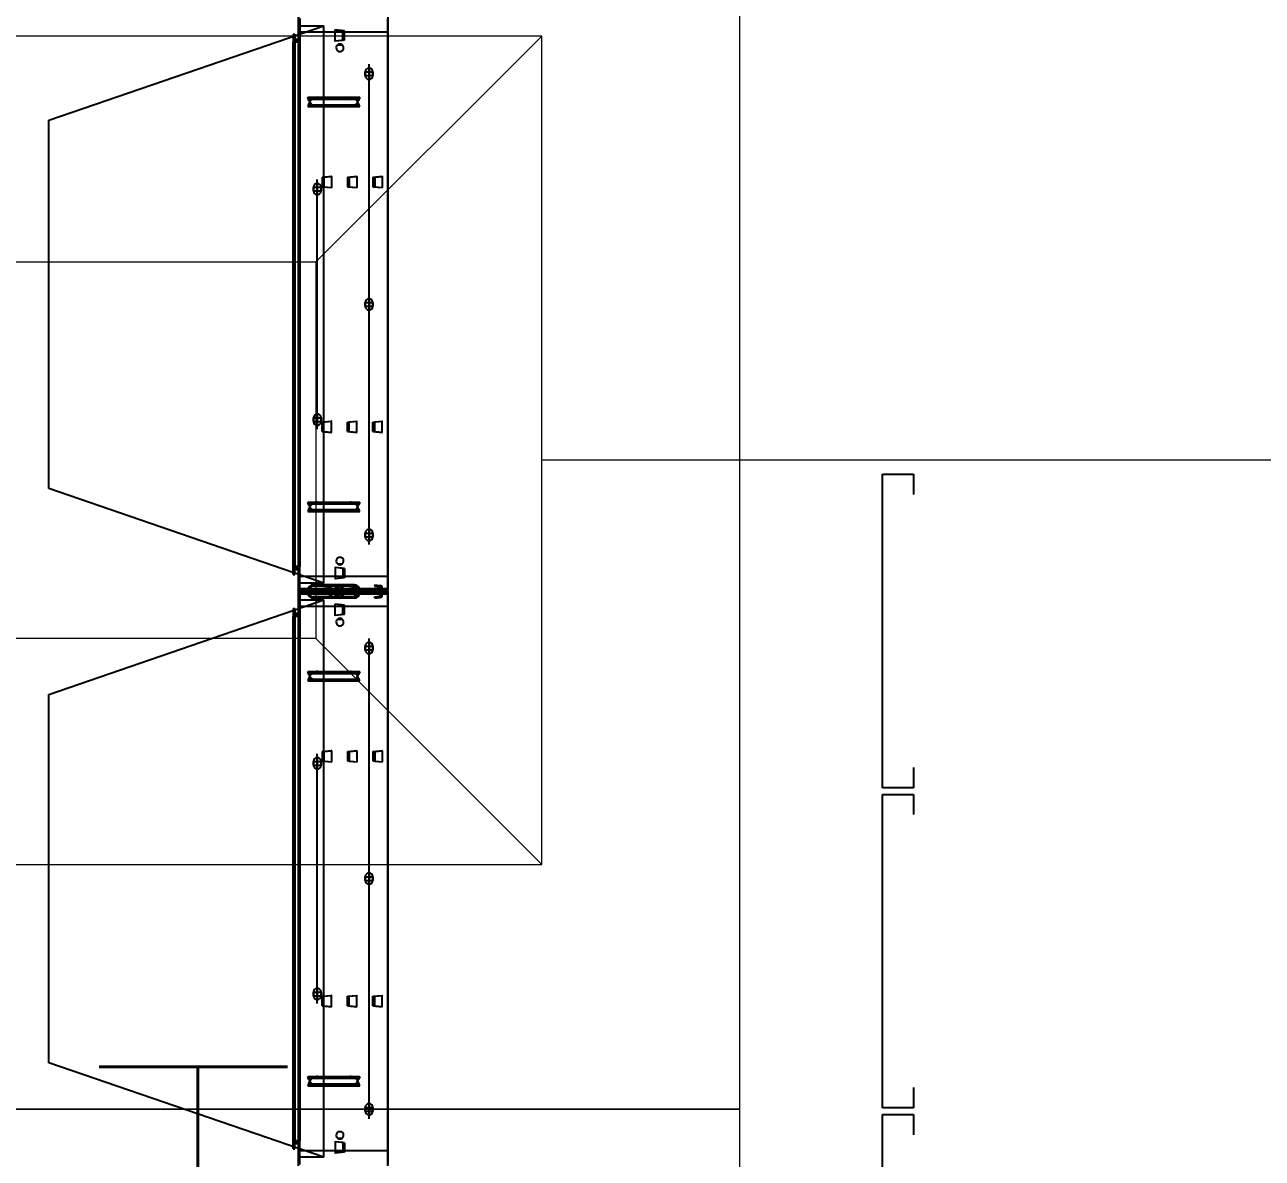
# Model space of a CAD drawing. Extents: x -32000 to 416743, y -254124 to 144214.
# Drawn here: x 250441 to 251755, y 71258 to 72462 of the extents above; entities that cross this region are included whole.
import ezdxf

# ---------------------------------------------------------------- set-up
doc = ezdxf.new("R2010")
doc.units = 0
doc.header["$LTSCALE"] = 10
for name, color, linetype in [('XFM1D40$0$M-PIPE-TEXT-ARROR', 250, 'Continuous'), ('XFM1Q40$0$TYPE14X10', 7, 'Continuous'), ('XFM7P40ICA$0$H12PL4$0$L40_19_MEJI', 252, 'Continuous'), ('XFM7P40ICA$0$H12PL4$0$L40_19_SUGATA3', 252, 'Continuous'), ('XFM7P40ICA$0$H12PL4$0$L40_19_設備基礎', 252, 'Continuous')]:
    doc.layers.add(name, color=color, linetype=linetype)
doc.styles.add('XFM1D40$0$STANDARD', font='SIMPLEX', dxfattribs={"bigfont": 'BIGFONT'})
doc.styles.add('XFM1Q40$0$LSP', font='SIMPLEX.shx', dxfattribs={"bigfont": 'chineset.shx'})
doc.dimstyles.new('XFM1D40$0$Standard', dxfattribs={"dimtxt": 0.18, "dimasz": 0.18, "dimexe": 0.18, "dimexo": 0.0625, "dimgap": 0.09, "dimtad": 0, "dimtih": 1, "dimtoh": 1, "dimdec": 4, "dimzin": 0, "dimdsep": 46, "dimtxsty": 'XFM1D40$0$STANDARD', "dimcen": 0.09, "dimadec": 0, "dimazin": 0, "dimtfac": 1, "dimtdec": 4, "dimtofl": 0, "dimtmove": 0, "dimatfit": 3, "dimfxl": 1, "dimtolj": 1, "dimtzin": 0, "dimarcsym": 0})

# ---------------------------------------------------------------- blocks, each defined once
blk = doc.blocks.new('XFM1Q40$0$A$C10876e96')
at = {"layer": 'XFM1Q40$0$TYPE14X10', "color": 22}
for p, q in [((2259.6, 3160.7), (2551.6, 3261)), ((2524.7, 3270), (2524.7, 3246.5)), ((2524.7, 3246.5), (2524.7, 3270)), ((2524.7, 2660), (2524.7, 3268.5)), ((2526.2, 3268.5), (2526.2, 3245)), ((2526.2, 2669), (2526.2, 3261)), ((2526.2, 3261), (2551.6, 3261)), ((2551.6, 2669), (2551.6, 3261)), ((2619.7, 3270), (2619.7, 2661.5)), ((2619.7, 3270), (2619.7, 3254)), ((2619.7, 2660), (2619.7, 3268.5)), ((2519.2, 3252), (2519.2, 3245)), ((2519.2, 3252), (2520.7, 3252)), ((2519.2, 3246.5), (2519.2, 2686.5)), ((2519.2, 3246.5), (2526.2, 3246.5)), ((2520.7, 3252), (2520.7, 3246.5)), ((2520.7, 3246.5), (2520.7, 2686.5)), ((2524.7, 3246.5), (2520.7, 3246.5)), ((2526.2, 3254), (2524.7, 3254)), ((2524.7, 3246.5), (2524.7, 2686.5)), ((2619.7, 3254), (2526.2, 3254)), ((2526.2, 3246.5), (2526.2, 2686.5)), ((2573.7, 3255.5), (2563.7, 3256.5)), ((2571.7, 3255.6), (2563.7, 3256.4)), ((2563.7, 3244.6), (2563.7, 3256.4)), ((2571.7, 3245.4), (2571.7, 3255.6)), ((2573.7, 3245.5), (2573.7, 3255.5)), ((2526.2, 3245), (2519.2, 3245)), ((2519.2, 2683.5), (2519.2, 3243.5)), ((2524.7, 3243.5), (2519.2, 3243.5)), ((2520.7, 2683.5), (2520.7, 3243.5)), ((2526.2, 3243.5), (2524.7, 3243.5)), ((2526.2, 2683.5), (2526.2, 3243.5)), ((2573.7, 3245.5), (2563.7, 3244.5)), ((2571.7, 3245.4), (2563.7, 3244.6)), ((2566, 3240.5), (2571.3, 3240.5)), ((2567.2, 3233.5), (2570.2, 3233.5)), ((2599.7, 2710), (2599.7, 3220)), ((2595.1, 3212), (2604.2, 3212)), ((2595.1, 3212), (2604.2, 3212)), ((2595.1, 3208), (2604.2, 3208)), ((2595.1, 3208), (2604.2, 3208)), ((2595.7, 3208), (2595.7, 3212)), ((2595.7, 3212), (2595.7, 3208)), ((2599.7, 3217), (2599.7, 3203)), ((2603.7, 3208), (2603.7, 3212)), ((2603.7, 3212), (2603.7, 3208)), ((2534.7, 3185), (2589.7, 3185)), ((2535.8, 3181.7), (2534.7, 3185)), ((2535.4, 3183), (2589, 3183)), ((2545.3, 3185), (2579.1, 3185)), ((2589.7, 3185), (2588.5, 3181.7)), ((2535.8, 3178.3), (2534.7, 3175)), ((2534.7, 3175), (2589.7, 3175)), ((2535.4, 3177), (2589, 3177)), ((2545.3, 3175), (2579.1, 3175)), ((2589.7, 3175), (2588.5, 3178.3)), ((2259.6, 2769.3), (2259.6, 3160.7)), ((2540.1, 3089.5), (2549.2, 3089.5)), ((2540.1, 3089.5), (2549.2, 3089.5)), ((2540.7, 3085.5), (2540.7, 3089.5)), ((2540.7, 3089.5), (2540.7, 3085.5)), ((2544.7, 2832.5), (2544.7, 3097.5)), ((2544.7, 3094.5), (2544.7, 3080.5)), ((2548.7, 3085.5), (2548.7, 3089.5)), ((2548.7, 3089.5), (2548.7, 3085.5)), ((2549.7, 3100), (2559.6, 3101)), ((2549.7, 3100), (2549.7, 3090)), ((2549.7, 3090), (2559.6, 3089)), ((2551.7, 3100.1), (2559.7, 3100.9)), ((2551.7, 3100.1), (2551.7, 3089.9)), ((2551.7, 3089.9), (2559.7, 3089.1)), ((2559.7, 3100.9), (2559.7, 3089.1)), ((2576.7, 3100), (2586.6, 3101)), ((2576.7, 3100), (2576.7, 3090)), ((2576.7, 3090), (2586.6, 3089)), ((2578.7, 3100.1), (2586.7, 3100.9)), ((2578.7, 3100.1), (2578.7, 3089.9)), ((2578.7, 3089.9), (2586.7, 3089.1)), ((2586.7, 3100.9), (2586.7, 3089.1)), ((2603.7, 3100), (2613.6, 3101)), ((2603.7, 3100), (2603.7, 3090)), ((2603.7, 3090), (2613.6, 3089)), ((2605.7, 3100.1), (2613.7, 3100.9)), ((2605.7, 3100.1), (2605.7, 3089.9)), ((2605.7, 3089.9), (2613.7, 3089.1)), ((2613.7, 3100.9), (2613.7, 3089.1)), ((2540.1, 3085.5), (2549.2, 3085.5)), ((2540.1, 3085.5), (2549.2, 3085.5)), ((2599.7, 2972), (2599.7, 2958)), ((2595.1, 2967), (2604.2, 2967)), ((2595.1, 2967), (2604.2, 2967)), ((2595.1, 2963), (2604.2, 2963)), ((2595.1, 2963), (2604.2, 2963)), ((2595.7, 2963), (2595.7, 2967)), ((2595.7, 2967), (2595.7, 2963)), ((2603.7, 2963), (2603.7, 2967)), ((2603.7, 2967), (2603.7, 2963)), ((2540.1, 2844.5), (2549.2, 2844.5)), ((2540.1, 2844.5), (2549.2, 2844.5)), ((2540.1, 2840.5), (2549.2, 2840.5)), ((2540.1, 2840.5), (2549.2, 2840.5)), ((2540.7, 2840.5), (2540.7, 2844.5)), ((2540.7, 2844.5), (2540.7, 2840.5)), ((2544.7, 2849.5), (2544.7, 2835.5)), ((2548.7, 2840.5), (2548.7, 2844.5)), ((2548.7, 2844.5), (2548.7, 2840.5)), ((2549.7, 2840), (2559.6, 2841)), ((2549.7, 2830), (2549.7, 2840)), ((2551.7, 2840.1), (2559.7, 2840.9)), ((2551.7, 2829.9), (2551.7, 2840.1)), ((2559.7, 2829.1), (2559.7, 2840.9)), ((2576.7, 2840), (2586.6, 2841)), ((2576.7, 2830), (2576.7, 2840)), ((2578.7, 2840.1), (2586.7, 2840.9)), ((2578.7, 2829.9), (2578.7, 2840.1)), ((2586.7, 2829.1), (2586.7, 2840.9)), ((2603.7, 2840), (2613.6, 2841)), ((2603.7, 2830), (2603.7, 2840)), ((2605.7, 2840.1), (2613.7, 2840.9)), ((2605.7, 2829.9), (2605.7, 2840.1)), ((2613.7, 2829.1), (2613.7, 2840.9)), ((2549.7, 2830), (2559.6, 2829)), ((2551.7, 2829.9), (2559.7, 2829.1)), ((2576.7, 2830), (2586.6, 2829)), ((2578.7, 2829.9), (2586.7, 2829.1)), ((2603.7, 2830), (2613.6, 2829)), ((2605.7, 2829.9), (2613.7, 2829.1)), ((3144.9, 2451.5), (3144.9, 2784.5)), ((3144.9, 2784.5), (3177.9, 2784.5)), ((3177.9, 2784.5), (3177.9, 2763)), ((2551.6, 2669), (2259.6, 2769.3)), ((2534.7, 2755), (2589.7, 2755)), ((2535.8, 2751.7), (2534.7, 2755)), ((2535.8, 2748.3), (2534.7, 2745)), ((2535.4, 2753), (2589, 2753)), ((2535.4, 2747), (2589, 2747)), ((2545.3, 2755), (2579.1, 2755)), ((2589.7, 2755), (2588.5, 2751.7)), ((2589.7, 2745), (2588.5, 2748.3)), ((2534.7, 2745), (2589.7, 2745)), ((2545.3, 2745), (2579.1, 2745)), ((2595.1, 2722), (2604.2, 2722)), ((2595.1, 2722), (2604.2, 2722)), ((2595.7, 2718), (2595.7, 2722)), ((2595.7, 2722), (2595.7, 2718)), ((2599.7, 2727), (2599.7, 2713)), ((2603.7, 2718), (2603.7, 2722)), ((2603.7, 2722), (2603.7, 2718)), ((2595.1, 2718), (2604.2, 2718)), ((2595.1, 2718), (2604.2, 2718)), ((2567.2, 2696.5), (2570.2, 2696.5)), ((2526.2, 2686.5), (2519.2, 2686.5)), ((2519.2, 2678), (2519.2, 2685)), ((2526.2, 2685), (2519.2, 2685)), ((2519.2, 2683.5), (2524.7, 2683.5)), ((2520.7, 2678), (2520.7, 2683.5)), ((2524.7, 2683.5), (2520.7, 2683.5)), ((2524.7, 2686.5), (2524.7, 2661.5)), ((2524.7, 2660), (2524.7, 2683.5)), ((2524.7, 2683.5), (2526.2, 2683.5)), ((2526.2, 2661.5), (2526.2, 2685)), ((2573.7, 2684.5), (2563.7, 2685.5)), ((2571.7, 2684.6), (2563.7, 2685.4)), ((2563.7, 2685.4), (2563.7, 2673.6)), ((2566, 2689.5), (2571.3, 2689.5)), ((2571.7, 2684.6), (2571.7, 2674.4)), ((2573.7, 2684.5), (2573.7, 2674.5)), ((2519.2, 2678), (2520.7, 2678)), ((2526.2, 2676), (2524.7, 2676)), ((2619.7, 2676), (2526.2, 2676)), ((2551.6, 2669), (2526.2, 2669)), ((2573.7, 2674.5), (2563.7, 2673.5)), ((2571.7, 2674.4), (2563.7, 2673.6)), ((2619.7, 2660), (2619.7, 2676)), ((2619.7, 2663), (2524.7, 2663)), ((2619.7, 2661.5), (2524.7, 2661.5)), ((2619.7, 2660), (2524.7, 2660)), ((2619.7, 2660), (2524.7, 2660)), ((2619.7, 2660), (2524.7, 2660)), ((2619.7, 2660), (2524.7, 2660)), ((2524.7, 2660), (2524.7, 2636.5)), ((2524.7, 2636.5), (2524.7, 2660)), ((2524.7, 2050), (2524.7, 2658.5)), ((2619.7, 2658.5), (2524.7, 2658.5)), ((2619.7, 2657), (2524.7, 2657)), ((2619.7, 2661.5), (2526.2, 2661.5)), ((2619.7, 2658.5), (2526.2, 2658.5)), ((2526.2, 2658.5), (2526.2, 2635)), ((2534.7, 2661.5), (2534.7, 2660)), ((2534.7, 2658.5), (2534.7, 2660)), ((2584.2, 2667), (2540.2, 2667)), ((2584.2, 2665.5), (2540.2, 2665.5)), ((2549.7, 2661.5), (2549.7, 2660)), ((2549.7, 2658.5), (2549.7, 2660)), ((2551.7, 2667), (2551.5, 2665.5)), ((2551.5, 2665.5), (2556.8, 2665)), ((2551.5, 2654.5), (2556.8, 2655)), ((2551.7, 2667), (2557, 2666.5)), ((2558.2, 2663), (2558.2, 2663.5)), ((2558.2, 2657), (2558.2, 2656.5)), ((2559.7, 2663), (2559.7, 2663.5)), ((2559.7, 2657), (2559.7, 2656.5)), ((2565.2, 2663.5), (2565.2, 2660)), ((2565.2, 2656.5), (2565.2, 2660)), ((2571.7, 2667), (2566.4, 2666.5)), ((2571.9, 2665.5), (2566.6, 2665)), ((2571.9, 2654.5), (2566.6, 2655)), ((2566.7, 2663.5), (2566.7, 2661.5)), ((2566.7, 2656.5), (2566.7, 2658.5)), ((2570.7, 2663.5), (2570.7, 2661.5)), ((2570.7, 2656.5), (2570.7, 2658.5)), ((2571.7, 2667), (2571.9, 2665.5)), ((2572.2, 2663.5), (2572.2, 2660)), ((2572.2, 2656.5), (2572.2, 2660)), ((2573.7, 2661.5), (2573.7, 2660)), ((2573.7, 2658.5), (2573.7, 2660)), ((2576.7, 2661.5), (2576.7, 2660)), ((2576.7, 2658.5), (2576.7, 2660)), ((2578.7, 2667), (2578.5, 2665.5)), ((2578.5, 2665.5), (2583.8, 2665)), ((2578.5, 2654.5), (2583.8, 2655)), ((2578.7, 2667), (2584, 2666.5)), ((2585.2, 2663), (2585.2, 2663.5)), ((2585.2, 2657), (2585.2, 2656.5)), ((2586.7, 2663), (2586.7, 2663.5)), ((2586.7, 2657), (2586.7, 2656.5)), ((2589.7, 2661.5), (2589.7, 2660)), ((2589.7, 2658.5), (2589.7, 2660)), ((2603.7, 2661.5), (2603.7, 2660)), ((2603.7, 2658.5), (2603.7, 2660)), ((2605.7, 2667), (2605.5, 2665.5)), ((2605.5, 2665.5), (2610.8, 2665)), ((2605.5, 2654.5), (2610.8, 2655)), ((2605.7, 2667), (2611, 2666.5)), ((2612.2, 2663), (2612.2, 2663.5)), ((2612.2, 2657), (2612.2, 2656.5)), ((2613.7, 2663), (2613.7, 2663.5)), ((2613.7, 2657), (2613.7, 2656.5)), ((2619.7, 2660), (2619.7, 2051.5)), ((2619.7, 2660), (2619.7, 2644)), ((2619.7, 2050), (2619.7, 2658.5)), ((2259.6, 2550.7), (2551.6, 2651)), ((2519.2, 2642), (2519.2, 2635)), ((2519.2, 2642), (2520.7, 2642)), ((2520.7, 2642), (2520.7, 2636.5)), ((2526.2, 2644), (2524.7, 2644)), ((2526.2, 2059), (2526.2, 2651)), ((2526.2, 2651), (2551.6, 2651)), ((2619.7, 2644), (2526.2, 2644)), ((2584.2, 2654.5), (2540.2, 2654.5)), ((2584.2, 2653), (2540.2, 2653)), ((2551.7, 2653), (2551.5, 2654.5)), ((2551.6, 2059), (2551.6, 2651)), ((2551.7, 2653), (2557, 2653.5)), ((2573.7, 2645.5), (2563.7, 2646.5)), ((2571.7, 2645.6), (2563.7, 2646.4)), ((2563.7, 2634.6), (2563.7, 2646.4)), ((2571.7, 2653), (2566.4, 2653.5)), ((2571.7, 2653), (2571.9, 2654.5)), ((2571.7, 2635.4), (2571.7, 2645.6)), ((2573.7, 2635.5), (2573.7, 2645.5)), ((2578.7, 2653), (2578.5, 2654.5)), ((2578.7, 2653), (2584, 2653.5)), ((2605.7, 2653), (2605.5, 2654.5)), ((2605.7, 2653), (2611, 2653.5)), ((2519.2, 2636.5), (2519.2, 2076.5)), ((2519.2, 2636.5), (2526.2, 2636.5)), ((2526.2, 2635), (2519.2, 2635)), ((2519.2, 2073.5), (2519.2, 2633.5)), ((2524.7, 2633.5), (2519.2, 2633.5)), ((2520.7, 2636.5), (2520.7, 2076.5)), ((2524.7, 2636.5), (2520.7, 2636.5)), ((2520.7, 2073.5), (2520.7, 2633.5)), ((2524.7, 2636.5), (2524.7, 2076.5)), ((2526.2, 2633.5), (2524.7, 2633.5)), ((2526.2, 2636.5), (2526.2, 2076.5)), ((2526.2, 2073.5), (2526.2, 2633.5)), ((2573.7, 2635.5), (2563.7, 2634.5)), ((2571.7, 2635.4), (2563.7, 2634.6)), ((2566, 2630.5), (2571.3, 2630.5)), ((2567.2, 2623.5), (2570.2, 2623.5)), ((2599.7, 2100), (2599.7, 2610)), ((2599.7, 2607), (2599.7, 2593)), ((2595.1, 2602), (2604.2, 2602)), ((2595.1, 2602), (2604.2, 2602)), ((2595.1, 2598), (2604.2, 2598)), ((2595.1, 2598), (2604.2, 2598)), ((2595.7, 2598), (2595.7, 2602)), ((2595.7, 2602), (2595.7, 2598)), ((2603.7, 2598), (2603.7, 2602)), ((2603.7, 2602), (2603.7, 2598)), ((2534.7, 2575), (2589.7, 2575)), ((2535.8, 2571.7), (2534.7, 2575)), ((2535.8, 2568.3), (2534.7, 2565)), ((2534.7, 2565), (2589.7, 2565)), ((2535.4, 2573), (2589, 2573)), ((2535.4, 2567), (2589, 2567)), ((2545.3, 2575), (2579.1, 2575)), ((2545.3, 2565), (2579.1, 2565)), ((2589.7, 2575), (2588.5, 2571.7)), ((2589.7, 2565), (2588.5, 2568.3)), ((2259.6, 2159.3), (2259.6, 2550.7)), ((2544.7, 2222.5), (2544.7, 2487.5)), ((2544.7, 2484.5), (2544.7, 2470.5)), ((2549.7, 2490), (2559.6, 2491)), ((2549.7, 2490), (2549.7, 2480)), ((2551.7, 2490.1), (2559.7, 2490.9)), ((2551.7, 2490.1), (2551.7, 2479.9)), ((2559.7, 2490.9), (2559.7, 2479.1)), ((2576.7, 2490), (2586.6, 2491)), ((2576.7, 2490), (2576.7, 2480)), ((2578.7, 2490.1), (2586.7, 2490.9)), ((2578.7, 2490.1), (2578.7, 2479.9)), ((2586.7, 2490.9), (2586.7, 2479.1)), ((2603.7, 2490), (2613.6, 2491)), ((2603.7, 2490), (2603.7, 2480)), ((2605.7, 2490.1), (2613.7, 2490.9)), ((2605.7, 2490.1), (2605.7, 2479.9)), ((2613.7, 2490.9), (2613.7, 2479.1)), ((2540.1, 2479.5), (2549.2, 2479.5)), ((2540.1, 2479.5), (2549.2, 2479.5)), ((2540.1, 2475.5), (2549.2, 2475.5)), ((2540.1, 2475.5), (2549.2, 2475.5)), ((2540.7, 2475.5), (2540.7, 2479.5)), ((2540.7, 2479.5), (2540.7, 2475.5)), ((2548.7, 2475.5), (2548.7, 2479.5)), ((2548.7, 2479.5), (2548.7, 2475.5)), ((2549.7, 2480), (2559.6, 2479)), ((2551.7, 2479.9), (2559.7, 2479.1)), ((2576.7, 2480), (2586.6, 2479)), ((2578.7, 2479.9), (2586.7, 2479.1)), ((2603.7, 2480), (2613.6, 2479)), ((2605.7, 2479.9), (2613.7, 2479.1)), ((3177.9, 2473), (3177.9, 2451.5)), ((3177.9, 2451.5), (3144.9, 2451.5)), ((3144.9, 2444.5), (3177.9, 2444.5)), ((3144.9, 2111.5), (3144.9, 2444.5)), ((3177.9, 2444.5), (3177.9, 2423)), ((2595.1, 2357), (2604.2, 2357)), ((2595.1, 2357), (2604.2, 2357)), ((2595.1, 2353), (2604.2, 2353)), ((2595.1, 2353), (2604.2, 2353)), ((2595.7, 2353), (2595.7, 2357)), ((2595.7, 2357), (2595.7, 2353)), ((2599.7, 2362), (2599.7, 2348)), ((2603.7, 2353), (2603.7, 2357)), ((2603.7, 2357), (2603.7, 2353)), ((2540.1, 2234.5), (2549.2, 2234.5)), ((2540.1, 2234.5), (2549.2, 2234.5)), ((2540.7, 2230.5), (2540.7, 2234.5)), ((2540.7, 2234.5), (2540.7, 2230.5)), ((2544.7, 2239.5), (2544.7, 2225.5)), ((2548.7, 2230.5), (2548.7, 2234.5)), ((2548.7, 2234.5), (2548.7, 2230.5)), ((2540.1, 2230.5), (2549.2, 2230.5)), ((2540.1, 2230.5), (2549.2, 2230.5)), ((2549.7, 2230), (2559.6, 2231)), ((2549.7, 2220), (2549.7, 2230)), ((2551.7, 2230.1), (2559.7, 2230.9)), ((2551.7, 2219.9), (2551.7, 2230.1)), ((2559.7, 2219.1), (2559.7, 2230.9)), ((2576.7, 2230), (2586.6, 2231)), ((2576.7, 2220), (2576.7, 2230)), ((2578.7, 2230.1), (2586.7, 2230.9)), ((2578.7, 2219.9), (2578.7, 2230.1)), ((2586.7, 2219.1), (2586.7, 2230.9)), ((2603.7, 2230), (2613.6, 2231)), ((2603.7, 2220), (2603.7, 2230)), ((2605.7, 2230.1), (2613.7, 2230.9)), ((2605.7, 2219.9), (2605.7, 2230.1)), ((2613.7, 2219.1), (2613.7, 2230.9)), ((2549.7, 2220), (2559.6, 2219)), ((2551.7, 2219.9), (2559.7, 2219.1)), ((2576.7, 2220), (2586.6, 2219)), ((2578.7, 2219.9), (2586.7, 2219.1)), ((2603.7, 2220), (2613.6, 2219)), ((2605.7, 2219.9), (2613.7, 2219.1)), ((2551.6, 2059), (2259.6, 2159.3)), ((2534.7, 2145), (2589.7, 2145)), ((2535.8, 2141.7), (2534.7, 2145)), ((2535.4, 2143), (2589, 2143)), ((2545.3, 2145), (2579.1, 2145)), ((2589.7, 2145), (2588.5, 2141.7)), ((2535.8, 2138.3), (2534.7, 2135)), ((2534.7, 2135), (2589.7, 2135)), ((2535.4, 2137), (2589, 2137)), ((2545.3, 2135), (2579.1, 2135)), ((2589.7, 2135), (2588.5, 2138.3)), ((3177.9, 2133), (3177.9, 2111.5)), ((2599.7, 2117), (2599.7, 2103)), ((2595.1, 2112), (2604.2, 2112)), ((2595.1, 2112), (2604.2, 2112)), ((2595.1, 2108), (2604.2, 2108)), ((2595.1, 2108), (2604.2, 2108)), ((2595.7, 2108), (2595.7, 2112)), ((2595.7, 2112), (2595.7, 2108)), ((2603.7, 2108), (2603.7, 2112)), ((2603.7, 2112), (2603.7, 2108)), ((3177.9, 2111.5), (3144.9, 2111.5)), ((3144.9, 1771.5), (3144.9, 2104.5)), ((3144.9, 2104.5), (3177.9, 2104.5)), ((3177.9, 2104.5), (3177.9, 2083)), ((2566, 2079.5), (2571.3, 2079.5)), ((2567.2, 2086.5), (2570.2, 2086.5)), ((2526.2, 2076.5), (2519.2, 2076.5)), ((2519.2, 2068), (2519.2, 2075)), ((2526.2, 2075), (2519.2, 2075)), ((2519.2, 2073.5), (2524.7, 2073.5)), ((2519.2, 2068), (2520.7, 2068)), ((2520.7, 2068), (2520.7, 2073.5)), ((2524.7, 2073.5), (2520.7, 2073.5)), ((2524.7, 2076.5), (2524.7, 2051.5)), ((2524.7, 2050), (2524.7, 2073.5)), ((2524.7, 2073.5), (2526.2, 2073.5)), ((2526.2, 2066), (2524.7, 2066)), ((2526.2, 2051.5), (2526.2, 2075)), ((2619.7, 2066), (2526.2, 2066)), ((2573.7, 2074.5), (2563.7, 2075.5)), ((2571.7, 2074.6), (2563.7, 2075.4)), ((2563.7, 2075.4), (2563.7, 2063.6)), ((2573.7, 2064.5), (2563.7, 2063.5)), ((2571.7, 2064.4), (2563.7, 2063.6)), ((2571.7, 2074.6), (2571.7, 2064.4)), ((2573.7, 2074.5), (2573.7, 2064.5)), ((2619.7, 2050), (2619.7, 2066)), ((2551.6, 2059), (2526.2, 2059))]:
    blk.add_line(p, q, dxfattribs=at)
for centre, radius, start, end in [((2563.7, 3256.4), 0.0502, 78.5788, 270), ((2563.7, 3244.6), 0.0502, 90, 281.4212), ((2569.2, 3237.5), 4.49, 153.4401, 242.8116), ((2568.7, 3237.5), 4, 30, 150), ((2568.1, 3237.5), 4.49, 297.1884, 26.5599), ((2599.7, 3212), 4, 0, 180), ((2599.7, 3212), 4, 0, 180), ((2599.7, 3208), 4, 180, 0), ((2599.7, 3208), 4, 180, 0), ((2545.3, 3175), 10, 90, 160.71), ((2545.3, 3185), 10, 199.29, 270), ((2579.1, 3175), 10, 19.29, 90), ((2579.1, 3185), 10, 270, 340.71), ((2544.7, 3089.5), 4, 0, 180), ((2544.7, 3089.5), 4, 0, 180), ((2559.6, 3100.9), 0.0502, 270, 101.4212), ((2559.6, 3089.1), 0.0502, 258.5788, 90), ((2586.6, 3100.9), 0.0502, 270, 101.4212), ((2586.6, 3089.1), 0.0502, 258.5788, 90), ((2613.6, 3100.9), 0.0502, 270, 101.4212), ((2613.6, 3089.1), 0.0502, 258.5788, 90), ((2544.7, 3085.5), 4, 180, 0), ((2544.7, 3085.5), 4, 180, 0), ((2599.7, 2967), 4, 0, 180), ((2599.7, 2967), 4, 0, 180), ((2599.7, 2963), 4, 180, 0), ((2599.7, 2963), 4, 180, 0), ((2544.7, 2844.5), 4, 0, 180), ((2544.7, 2844.5), 4, 0, 180), ((2544.7, 2840.5), 4, 180, 0), ((2544.7, 2840.5), 4, 180, 0), ((2559.6, 2840.9), 0.0502, 270, 101.4212), ((2586.6, 2840.9), 0.0502, 270, 101.4212), ((2613.6, 2840.9), 0.0502, 270, 101.4212), ((2559.6, 2829.1), 0.0502, 258.5788, 90), ((2586.6, 2829.1), 0.0502, 258.5788, 90), ((2613.6, 2829.1), 0.0502, 258.5788, 90), ((2545.3, 2745), 10, 90, 160.71), ((2545.3, 2755), 10, 199.29, 270), ((2579.1, 2745), 10, 19.29, 90), ((2579.1, 2755), 10, 270, 340.71), ((2599.7, 2722), 4, 0, 180), ((2599.7, 2722), 4, 0, 180), ((2599.7, 2718), 4, 180, 0), ((2599.7, 2718), 4, 180, 0), ((2569.2, 2692.5), 4.49, 117.1884, 206.5599), ((2568.1, 2692.5), 4.49, 333.4401, 62.8116), ((2563.7, 2685.4), 0.0502, 78.5788, 270), ((2568.7, 2692.5), 4, 210, 330), ((2563.7, 2673.6), 0.0502, 90, 281.4212), ((2540.2, 2661.5), 5.5, 90, 180), ((2540.2, 2658.5), 5.5, 180, 270), ((2540.2, 2661.5), 4, 90, 180), ((2540.2, 2658.5), 4, 180, 270), ((2556.7, 2663.5), 1.5, 0, 85), ((2556.7, 2656.5), 1.5, 275, 0), ((2556.7, 2663.5), 3, 0, 85), ((2556.7, 2656.5), 3, 275, 0), ((2561.2, 2663), 3, 180, 270), ((2561.2, 2657), 3, 90, 180), ((2561.2, 2663), 1.5, 180, 270), ((2561.2, 2657), 1.5, 90, 180), ((2562.2, 2663), 3, 270, 0), ((2562.2, 2663), 1.5, 270, 0), ((2562.2, 2657), 3, 0, 90), ((2562.2, 2657), 1.5, 0, 90), ((2566.7, 2663.5), 3, 95, 180), ((2566.7, 2656.5), 3, 180, 265), ((2568.7, 2663.5), 3.5, 0, 180), ((2566.7, 2663.5), 1.5, 95, 180), ((2566.7, 2656.5), 1.5, 180, 265), ((2568.7, 2656.5), 3.5, 180, 0), ((2568.7, 2663.5), 2, 0, 180), ((2568.7, 2656.5), 2, 180, 0), ((2583.7, 2663.5), 1.5, 0, 85), ((2583.7, 2656.5), 1.5, 275, 0), ((2583.7, 2663.5), 3, 0, 85), ((2583.7, 2656.5), 3, 275, 0), ((2584.2, 2661.5), 5.5, 0, 90), ((2584.2, 2661.5), 4, 0, 90), ((2584.2, 2658.5), 4, 270, 0), ((2584.2, 2658.5), 5.5, 270, 0), ((2588.2, 2663), 3, 180, 270), ((2588.2, 2657), 3, 90, 180), ((2588.2, 2663), 1.5, 180, 270), ((2588.2, 2657), 1.5, 90, 180), ((2610.7, 2663.5), 1.5, 0, 85), ((2610.7, 2656.5), 1.5, 275, 0), ((2610.7, 2663.5), 3, 0, 85), ((2610.7, 2656.5), 3, 275, 0), ((2615.2, 2663), 3, 180, 210), ((2615.2, 2657), 3, 150, 180), ((2615.2, 2663), 3, 210, 270), ((2615.2, 2657), 3, 90, 150), ((2615.2, 2663), 1.5, 180, 270), ((2615.2, 2657), 1.5, 90, 180), ((2563.7, 2646.4), 0.0502, 78.5788, 270), ((2563.7, 2634.6), 0.0502, 90, 281.4212), ((2569.2, 2627.5), 4.49, 153.4401, 242.8116), ((2568.7, 2627.5), 4, 30, 150), ((2568.1, 2627.5), 4.49, 297.1884, 26.5599), ((2599.7, 2602), 4, 0, 180), ((2599.7, 2602), 4, 0, 180), ((2599.7, 2598), 4, 180, 0), ((2599.7, 2598), 4, 180, 0), ((2545.3, 2565), 10, 90, 160.71), ((2545.3, 2575), 10, 199.29, 270), ((2579.1, 2565), 10, 19.29, 90), ((2579.1, 2575), 10, 270, 340.71), ((2559.6, 2490.9), 0.0502, 270, 101.4212), ((2586.6, 2490.9), 0.0502, 270, 101.4212), ((2613.6, 2490.9), 0.0502, 270, 101.4212), ((2544.7, 2479.5), 4, 0, 180), ((2544.7, 2479.5), 4, 0, 180), ((2544.7, 2475.5), 4, 180, 0), ((2544.7, 2475.5), 4, 180, 0), ((2559.6, 2479.1), 0.0502, 258.5788, 90), ((2586.6, 2479.1), 0.0502, 258.5788, 90), ((2613.6, 2479.1), 0.0502, 258.5788, 90), ((2599.7, 2357), 4, 0, 180), ((2599.7, 2357), 4, 0, 180), ((2599.7, 2353), 4, 180, 0), ((2599.7, 2353), 4, 180, 0), ((2544.7, 2234.5), 4, 0, 180), ((2544.7, 2234.5), 4, 0, 180), ((2544.7, 2230.5), 4, 180, 0), ((2544.7, 2230.5), 4, 180, 0), ((2559.6, 2230.9), 0.0502, 270, 101.4212), ((2586.6, 2230.9), 0.0502, 270, 101.4212), ((2613.6, 2230.9), 0.0502, 270, 101.4212), ((2559.6, 2219.1), 0.0502, 258.5788, 90), ((2586.6, 2219.1), 0.0502, 258.5788, 90), ((2613.6, 2219.1), 0.0502, 258.5788, 90), ((2545.3, 2135), 10, 90, 160.71), ((2579.1, 2135), 10, 19.29, 90), ((2545.3, 2145), 10, 199.29, 270), ((2579.1, 2145), 10, 270, 340.71), ((2599.7, 2112), 4, 0, 180), ((2599.7, 2112), 4, 0, 180), ((2599.7, 2108), 4, 180, 0), ((2599.7, 2108), 4, 180, 0), ((2569.2, 2082.5), 4.49, 117.1884, 206.5599), ((2568.7, 2082.5), 4, 210, 330), ((2568.1, 2082.5), 4.49, 333.4401, 62.8116), ((2563.7, 2075.4), 0.0502, 78.5788, 270), ((2563.7, 2063.6), 0.0502, 90, 281.4212)]:
    blk.add_arc(centre, radius, start, end, dxfattribs=at)
at = {"layer": 'XFM1Q40$0$TYPE14X10', "color": 22, "style": 'XFM1Q40$0$LSP'}
blk.add_text('HPF', height=200, rotation=270, dxfattribs=at).set_placement((2313, 2189.5))
blk = doc.blocks.new('XFM1Q40')
blk.add_blockref('XFM1Q40$0$A$C10876e96', (248206.8, 69200))
blk = doc.blocks.new('XFM7P40ICA$0$H12PL4')
at = {"layer": 'XFM7P40ICA$0$H12PL4$0$L40_19_MEJI', "lineweight": 0}
blk.add_line((250990, 72000), (260600, 72000), dxfattribs=at)
at = {"layer": 'XFM7P40ICA$0$H12PL4$0$L40_19_MEJI', "lineweight": 0, "flags": 128}
for points in [[(246600, 71310), (246600, 72660), (251200, 72660), (251200, 71310)], [(246600, 69860), (246600, 71310), (251200, 71310), (251200, 69860)]]:
    blk.add_lwpolyline(points, close=True, dxfattribs=at)
at = {"layer": 'XFM7P40ICA$0$H12PL4$0$L40_19_SUGATA3', "lineweight": 0}
for p, q in [((250750, 72210), (250990, 72450)), ((250750, 71810), (250990, 71570))]:
    blk.add_line(p, q, dxfattribs=at)
at = {"layer": 'XFM7P40ICA$0$H12PL4$0$L40_19_設備基礎', "lineweight": 0, "flags": 128}
for points in [[(250990, 71570), (250990, 72450), (246810, 72450), (246810, 71570)], [(247050, 71810), (247050, 72210), (250750, 72210), (250750, 71810)]]:
    blk.add_lwpolyline(points, close=True, dxfattribs=at)
blk = doc.blocks.new('XFM7P40ICA')
blk.add_blockref('XFM7P40ICA$0$H12PL4', (0, 0))
blk = doc.blocks.new('XFM1D40')
at = {"layer": 'XFM1D40$0$M-PIPE-TEXT-ARROR'}
blk.add_leader([(249321, 72350), (250923.3, 76503.3), (251609.4, 76503.3)], dimstyle='XFM1D40$0$Standard', override={"dimasz": 500}, dxfattribs=at)

msp = doc.modelspace()

# ---------------------------------------------------------------- block references
for name in ['XFM7P40ICA', 'XFM1D40', 'XFM1Q40']:
    msp.add_blockref(name, (0, 0))

doc.saveas('drawing.dxf')
